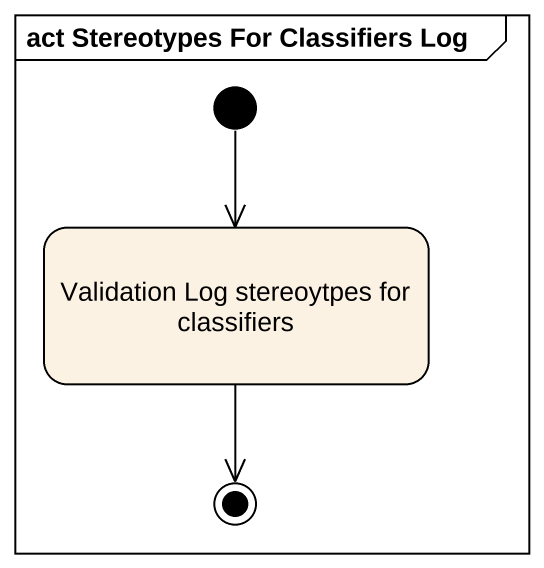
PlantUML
@startuml
mainframe act Stereotypes For Classifiers Log
hide empty description
state "Validation Log stereoytpes for classifiers" as Validation_Log_stereoytpes
[*] --> Validation_Log_stereoytpes
Validation_Log_stereoytpes --> [*]
@enduml
